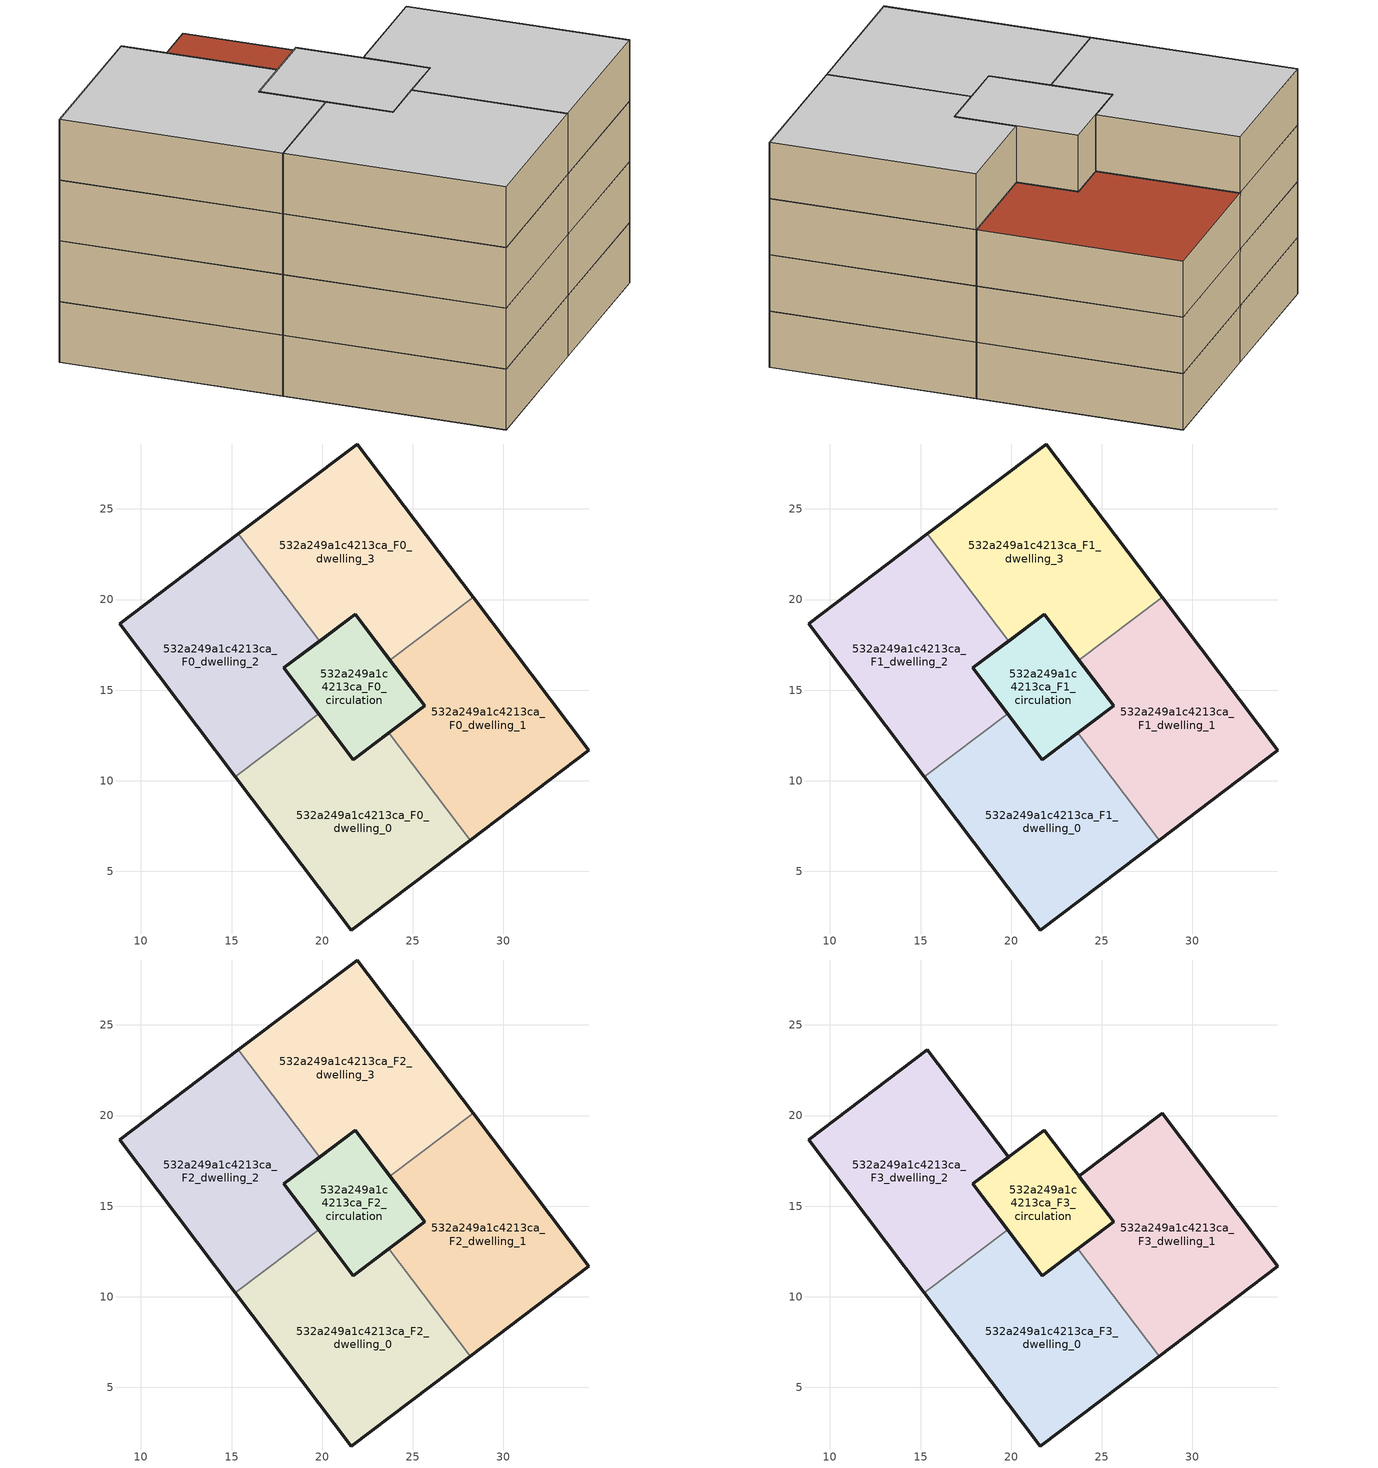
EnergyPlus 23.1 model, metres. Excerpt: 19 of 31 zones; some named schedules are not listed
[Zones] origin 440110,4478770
532a249a1c4213ca_F0_dwelling_0
 floor ground (EU_floor_Construction): 28.16,6.72 23.69,12.64 21.72,11.15 19.8,13.69 15.21,10.22 21.6,1.76 z0
 wall outside (EU_wall_Construction): 19.8,13.69 21.72,11.15 23.69,12.64 / 28.16,6.72 21.6,1.76 15.21,10.22 z0:3
 wall to 532a249a1c4213ca_F0_dwelling_2 (EU_wall_Construction): 15.21,10.22 19.8,13.69 z0:3
 wall to 532a249a1c4213ca_F0_dwelling_1 (EU_wall_Construction): 23.69,12.64 28.16,6.72 z0:3
532a249a1c4213ca_F0_dwelling_1
 floor ground (EU_floor_Construction): 34.72,11.68 28.33,20.13 23.74,16.66 25.66,14.13 23.69,12.64 28.16,6.72 z0
 wall outside (EU_wall_Construction): 23.69,12.64 25.66,14.13 23.74,16.66 / 28.33,20.13 34.72,11.68 28.16,6.72 z0:3
 wall to 532a249a1c4213ca_F0_dwelling_3 (EU_wall_Construction): 23.74,16.66 28.33,20.13 z0:3
532a249a1c4213ca_F0_dwelling_2
 floor ground (EU_floor_Construction): 19.8,13.69 17.89,16.22 19.85,17.71 15.38,23.63 8.82,18.67 15.21,10.22 z0
 wall outside (EU_wall_Construction): 15.21,10.22 8.82,18.67 15.38,23.63 / 19.85,17.71 17.89,16.22 19.8,13.69 z0:3
 wall to 532a249a1c4213ca_F0_dwelling_3 (EU_wall_Construction): 15.38,23.63 19.85,17.71 z0:3
532a249a1c4213ca_F0_dwelling_3
 floor ground (EU_floor_Construction): 28.33,20.13 21.94,28.59 15.38,23.63 19.85,17.71 21.82,19.2 23.74,16.66 z0
 wall outside (EU_wall_Construction): 15.38,23.63 21.94,28.59 28.33,20.13 / 23.74,16.66 21.82,19.2 19.85,17.71 z0:3
532a249a1c4213ca_F0_circulation
 floor ground (EU_floor_Construction): 25.66,14.13 21.82,19.2 17.89,16.22 21.72,11.15 z0
 wall outside (EU_wall_Construction): 25.66,14.13 21.72,11.15 17.89,16.22 21.82,19.2 25.66,14.13 z0:3
532a249a1c4213ca_F1_dwelling_0
 floor to 532a249a1c4213ca_F0_dwelling_0 (EU_floor_Construction): 28.16,6.72 23.69,12.64 21.72,11.15 19.8,13.69 15.21,10.22 21.6,1.76 z3
 wall outside (EU_wall_Construction): 19.8,13.69 21.72,11.15 23.69,12.64 / 28.16,6.72 21.6,1.76 15.21,10.22 z3:6
 wall to 532a249a1c4213ca_F1_dwelling_2 (EU_wall_Construction): 15.21,10.22 19.8,13.69 z3:6
 wall to 532a249a1c4213ca_F1_dwelling_1 (EU_wall_Construction): 23.69,12.64 28.16,6.72 z3:6
532a249a1c4213ca_F1_dwelling_1
 floor to 532a249a1c4213ca_F0_dwelling_1 (EU_floor_Construction): 34.72,11.68 28.33,20.13 23.74,16.66 25.66,14.13 23.69,12.64 28.16,6.72 z3
 wall outside (EU_wall_Construction): 23.69,12.64 25.66,14.13 23.74,16.66 / 28.33,20.13 34.72,11.68 28.16,6.72 z3:6
 wall to 532a249a1c4213ca_F1_dwelling_3 (EU_wall_Construction): 23.74,16.66 28.33,20.13 z3:6
532a249a1c4213ca_F1_dwelling_2
 floor to 532a249a1c4213ca_F0_dwelling_2 (EU_floor_Construction): 19.8,13.69 17.89,16.22 19.85,17.71 15.38,23.63 8.82,18.67 15.21,10.22 z3
 wall outside (EU_wall_Construction): 15.21,10.22 8.82,18.67 15.38,23.63 / 19.85,17.71 17.89,16.22 19.8,13.69 z3:6
 wall to 532a249a1c4213ca_F1_dwelling_3 (EU_wall_Construction): 15.38,23.63 19.85,17.71 z3:6
532a249a1c4213ca_F1_dwelling_3
 floor to 532a249a1c4213ca_F0_dwelling_3 (EU_floor_Construction): 28.33,20.13 21.94,28.59 15.38,23.63 19.85,17.71 21.82,19.2 23.74,16.66 z3
 wall outside (EU_wall_Construction): 15.38,23.63 21.94,28.59 28.33,20.13 / 23.74,16.66 21.82,19.2 19.85,17.71 z3:6
532a249a1c4213ca_F1_circulation
 floor to 532a249a1c4213ca_F0_circulation (EU_floor_Construction): 25.66,14.13 21.82,19.2 17.89,16.22 21.72,11.15 z3
 wall outside (EU_wall_Construction): 25.66,14.13 21.72,11.15 17.89,16.22 21.82,19.2 25.66,14.13 z3:6
532a249a1c4213ca_F2_dwelling_0
 floor to 532a249a1c4213ca_F1_dwelling_0 (EU_floor_Construction): 28.16,6.72 23.69,12.64 21.72,11.15 19.8,13.69 15.21,10.22 21.6,1.76 z6
 wall outside (EU_wall_Construction): 19.8,13.69 21.72,11.15 23.69,12.64 / 28.16,6.72 21.6,1.76 15.21,10.22 z6:9
 wall to 532a249a1c4213ca_F2_dwelling_2 (EU_wall_Construction): 15.21,10.22 19.8,13.69 z6:9
 wall to 532a249a1c4213ca_F2_dwelling_1 (EU_wall_Construction): 23.69,12.64 28.16,6.72 z6:9
532a249a1c4213ca_F2_dwelling_1
 floor to 532a249a1c4213ca_F1_dwelling_1 (EU_floor_Construction): 34.72,11.68 28.33,20.13 23.74,16.66 25.66,14.13 23.69,12.64 28.16,6.72 z6
 wall outside (EU_wall_Construction): 23.69,12.64 25.66,14.13 23.74,16.66 / 28.33,20.13 34.72,11.68 28.16,6.72 z6:9
 wall to 532a249a1c4213ca_F2_dwelling_3 (EU_wall_Construction): 23.74,16.66 28.33,20.13 z6:9
532a249a1c4213ca_F2_dwelling_2
 floor to 532a249a1c4213ca_F1_dwelling_2 (EU_floor_Construction): 19.8,13.69 17.89,16.22 19.85,17.71 15.38,23.63 8.82,18.67 15.21,10.22 z6
 wall outside (EU_wall_Construction): 15.21,10.22 8.82,18.67 15.38,23.63 / 19.85,17.71 17.89,16.22 19.8,13.69 z6:9
 wall to 532a249a1c4213ca_F2_dwelling_3 (EU_wall_Construction): 15.38,23.63 19.85,17.71 z6:9
532a249a1c4213ca_F2_dwelling_3
 floor to 532a249a1c4213ca_F1_dwelling_3 (EU_floor_Construction): 28.33,20.13 21.94,28.59 15.38,23.63 19.85,17.71 21.82,19.2 23.74,16.66 z6
 wall outside (EU_wall_Construction): 15.38,23.63 21.94,28.59 28.33,20.13 / 23.74,16.66 21.82,19.2 19.85,17.71 z6:9
 roof outside (EU_roof_Construction): 21.94,28.59 28.33,20.13 23.74,16.66 21.82,19.2 19.85,17.71 15.38,23.63 z9
532a249a1c4213ca_F2_circulation
 floor to 532a249a1c4213ca_F1_circulation (EU_floor_Construction): 25.66,14.13 21.82,19.2 17.89,16.22 21.72,11.15 z6
 wall outside (EU_wall_Construction): 25.66,14.13 21.72,11.15 17.89,16.22 21.82,19.2 25.66,14.13 z6:9
532a249a1c4213ca_F3_dwelling_0
 floor to 532a249a1c4213ca_F2_dwelling_0 (EU_floor_Construction): 28.16,6.72 23.69,12.64 21.72,11.15 19.8,13.69 15.21,10.22 21.6,1.76 z9
 wall outside (EU_wall_Construction): 19.8,13.69 21.72,11.15 23.69,12.64 / 28.16,6.72 21.6,1.76 15.21,10.22 z9:12
 wall to 532a249a1c4213ca_F3_dwelling_2 (EU_wall_Construction): 15.21,10.22 19.8,13.69 z9:12
 wall to 532a249a1c4213ca_F3_dwelling_1 (EU_wall_Construction): 23.69,12.64 28.16,6.72 z9:12
 ceiling to 532a249a1c4213ca_F4_dwelling_0 (EU_floor_Construction): 23.69,12.64 28.16,6.72 21.6,1.76 15.21,10.22 19.8,13.69 21.72,11.15 z12
532a249a1c4213ca_F3_dwelling_1
 floor to 532a249a1c4213ca_F2_dwelling_1 (EU_floor_Construction): 34.72,11.68 28.33,20.13 23.74,16.66 25.66,14.13 23.69,12.64 28.16,6.72 z9
 wall outside (EU_wall_Construction): 23.69,12.64 25.66,14.13 23.74,16.66 28.33,20.13 34.72,11.68 28.16,6.72 z9:12
 ceiling to 532a249a1c4213ca_F4_dwelling_1 (EU_floor_Construction): 28.33,20.13 34.72,11.68 28.16,6.72 23.69,12.64 25.66,14.13 23.74,16.66 z12
532a249a1c4213ca_F3_dwelling_2
 floor to 532a249a1c4213ca_F2_dwelling_2 (EU_floor_Construction): 19.8,13.69 17.89,16.22 19.85,17.71 15.38,23.63 8.82,18.67 15.21,10.22 z9
 wall outside (EU_wall_Construction): 15.21,10.22 8.82,18.67 15.38,23.63 19.85,17.71 17.89,16.22 19.8,13.69 z9:12
 ceiling to 532a249a1c4213ca_F4_dwelling_2 (EU_floor_Construction): 15.38,23.63 19.85,17.71 17.89,16.22 19.8,13.69 15.21,10.22 8.82,18.67 z12
532a249a1c4213ca_F3_circulation
 floor to 532a249a1c4213ca_F2_circulation (EU_floor_Construction): 25.66,14.13 21.82,19.2 17.89,16.22 21.72,11.15 z9
 wall outside (EU_wall_Construction): 25.66,14.13 21.72,11.15 17.89,16.22 21.82,19.2 25.66,14.13 z9:12
 ceiling to 532a249a1c4213ca_F4_circulation (EU_floor_Construction): 21.82,19.2 25.66,14.13 21.72,11.15 17.89,16.22 z12
[Building]
EU S2 Campaign: North Axis=0; Terrain=City; Solar Distribution=FullExterior
[Site:Location]
Madrid: Latitude=40.5; Longitude=-3.5; Time Zone=1; Elevation=609
[SizingPeriod:WeatherFileDays]
AnnualSizingPeriod: Begin Month=1; Begin Day of Month=1; End Month=12; End Day of Month=31; Day of Week for Start Day=Monday; Use Weather File Daylight Saving Period=No; Use Weather File Rain and Snow Indicators=No
[MATERIAL]
EU_InternalMass_Material: Roughness=MediumRough; Thickness=0.1; Conductivity=1; Density=1800; Specific Heat=900; Thermal Absorptance=0.9; Solar Absorptance=0.7; Visible Absorptance=0.7
[MATERIAL:NOMASS] Roughness=MediumRough; Thermal Absorptance=0.9; Solar Absorptance=0.7; Visible Absorptance=0.7
Name | Thermal Resistance
EU_wall_NoMass | 0.609216
EU_roof_NoMass | 0.513268
EU_floor_NoMass | 0.568163
[CONSTRUCTION]
EU_wall_Construction: EU_wall_NoMass
EU_roof_Construction: EU_roof_NoMass
EU_floor_Construction: EU_floor_NoMass
EU_InternalMass_Construction: EU_InternalMass_Material
[ZONE] Type=1; Multiplier=1; Ceiling Height=autocalculate; Floor Area=autocalculate; Part of Total Floor Area=Yes
Name | Volume
532a249a1c4213ca_F0_dwelling_0; 532a249a1c4213ca_F1_dwelling_0; 532a249a1c4213ca_F2_dwelling_0; 532a249a1c4213ca_F3_dwelling_0 | 237.832
532a249a1c4213ca_F0_dwelling_1; 532a249a1c4213ca_F1_dwelling_1; 532a249a1c4213ca_F2_dwelling_1; 532a249a1c4213ca_F3_dwelling_1; 532a249a1c4213ca_F0_dwelling_3; 532a249a1c4213ca_F1_dwelling_3; 532a249a1c4213ca_F2_dwelling_3 | 237.81
532a249a1c4213ca_F0_dwelling_2; 532a249a1c4213ca_F1_dwelling_2; 532a249a1c4213ca_F2_dwelling_2; 532a249a1c4213ca_F3_dwelling_2 | 237.825
532a249a1c4213ca_F0_circulation; 532a249a1c4213ca_F1_circulation; 532a249a1c4213ca_F2_circulation; 532a249a1c4213ca_F3_circulation | 94.0734
[INTERNALMASS] Construction=EU_InternalMass_Construction
Name | Zone or ZoneList | Surface Area
532a249a1c4213ca_F0_dwelling_0_EU_InternalMass | 532a249a1c4213ca_F0_dwelling_0 | 79.2744
532a249a1c4213ca_F0_dwelling_1_EU_InternalMass | 532a249a1c4213ca_F0_dwelling_1 | 79.2744
532a249a1c4213ca_F0_dwelling_2_EU_InternalMass | 532a249a1c4213ca_F0_dwelling_2 | 79.2744
532a249a1c4213ca_F0_dwelling_3_EU_InternalMass | 532a249a1c4213ca_F0_dwelling_3 | 79.2744
532a249a1c4213ca_F1_dwelling_0_EU_InternalMass | 532a249a1c4213ca_F1_dwelling_0 | 79.2744
532a249a1c4213ca_F1_dwelling_1_EU_InternalMass | 532a249a1c4213ca_F1_dwelling_1 | 79.2744
532a249a1c4213ca_F1_dwelling_2_EU_InternalMass | 532a249a1c4213ca_F1_dwelling_2 | 79.2744
532a249a1c4213ca_F1_dwelling_3_EU_InternalMass | 532a249a1c4213ca_F1_dwelling_3 | 79.2744
532a249a1c4213ca_F2_dwelling_0_EU_InternalMass | 532a249a1c4213ca_F2_dwelling_0 | 79.2744
532a249a1c4213ca_F2_dwelling_1_EU_InternalMass | 532a249a1c4213ca_F2_dwelling_1 | 79.2744
532a249a1c4213ca_F2_dwelling_2_EU_InternalMass | 532a249a1c4213ca_F2_dwelling_2 | 79.2744
532a249a1c4213ca_F2_dwelling_3_EU_InternalMass | 532a249a1c4213ca_F2_dwelling_3 | 79.2744
532a249a1c4213ca_F3_dwelling_0_EU_InternalMass | 532a249a1c4213ca_F3_dwelling_0 | 158.549
532a249a1c4213ca_F3_dwelling_1_EU_InternalMass | 532a249a1c4213ca_F3_dwelling_1 | 79.2744
532a249a1c4213ca_F3_dwelling_2_EU_InternalMass | 532a249a1c4213ca_F3_dwelling_2 | 79.2744
[OTHEREQUIPMENT] Fuel Type=Electricity; Design Level Calculation Method=Watts/Area; Power per Zone Floor Area=1; Fraction Latent=0; Fraction Radiant=0; Fraction Lost=0; Carbon Dioxide Generation Rate=0; EndUse Subcategory=EU_Step8_InternalGains
Name | Zone or ZoneList or Space or SpaceList | Schedule
EU_Step8_InternalGain_532a249a1c4213ca_F0_dwelling_0_f000 | 532a249a1c4213ca_F0_dwelling_0 | EU_Step8_GainSchedule_532a249a1c4213ca_F0_dwelling_0_f000
EU_Step8_InternalGain_532a249a1c4213ca_F0_dwelling_1_f000 | 532a249a1c4213ca_F0_dwelling_1 | EU_Step8_GainSchedule_532a249a1c4213ca_F0_dwelling_1_f000
EU_Step8_InternalGain_532a249a1c4213ca_F0_dwelling_2_f000 | 532a249a1c4213ca_F0_dwelling_2 | EU_Step8_GainSchedule_532a249a1c4213ca_F0_dwelling_2_f000
EU_Step8_InternalGain_532a249a1c4213ca_F0_dwelling_3_f000 | 532a249a1c4213ca_F0_dwelling_3 | EU_Step8_GainSchedule_532a249a1c4213ca_F0_dwelling_3_f000
EU_Step8_InternalGain_532a249a1c4213ca_F1_dwelling_0_f000 | 532a249a1c4213ca_F1_dwelling_0 | EU_Step8_GainSchedule_532a249a1c4213ca_F1_dwelling_0_f000
EU_Step8_InternalGain_532a249a1c4213ca_F1_dwelling_1_f000 | 532a249a1c4213ca_F1_dwelling_1 | EU_Step8_GainSchedule_532a249a1c4213ca_F1_dwelling_1_f000
EU_Step8_InternalGain_532a249a1c4213ca_F1_dwelling_2_f000 | 532a249a1c4213ca_F1_dwelling_2 | EU_Step8_GainSchedule_532a249a1c4213ca_F1_dwelling_2_f000
EU_Step8_InternalGain_532a249a1c4213ca_F1_dwelling_3_f000 | 532a249a1c4213ca_F1_dwelling_3 | EU_Step8_GainSchedule_532a249a1c4213ca_F1_dwelling_3_f000
EU_Step8_InternalGain_532a249a1c4213ca_F2_dwelling_0_f000 | 532a249a1c4213ca_F2_dwelling_0 | EU_Step8_GainSchedule_532a249a1c4213ca_F2_dwelling_0_f000
EU_Step8_InternalGain_532a249a1c4213ca_F2_dwelling_1_f000 | 532a249a1c4213ca_F2_dwelling_1 | EU_Step8_GainSchedule_532a249a1c4213ca_F2_dwelling_1_f000
EU_Step8_InternalGain_532a249a1c4213ca_F2_dwelling_2_f000 | 532a249a1c4213ca_F2_dwelling_2 | EU_Step8_GainSchedule_532a249a1c4213ca_F2_dwelling_2_f000
EU_Step8_InternalGain_532a249a1c4213ca_F2_dwelling_3_f000 | 532a249a1c4213ca_F2_dwelling_3 | EU_Step8_GainSchedule_532a249a1c4213ca_F2_dwelling_3_f000
EU_Step8_InternalGain_532a249a1c4213ca_F3_dwelling_0_f000 | 532a249a1c4213ca_F3_dwelling_0 | EU_Step8_GainSchedule_532a249a1c4213ca_F3_dwelling_0_f000
EU_Step8_InternalGain_532a249a1c4213ca_F3_dwelling_1_f000 | 532a249a1c4213ca_F3_dwelling_1 | EU_Step8_GainSchedule_532a249a1c4213ca_F3_dwelling_1_f000
EU_Step8_InternalGain_532a249a1c4213ca_F3_dwelling_2_f000 | 532a249a1c4213ca_F3_dwelling_2 | EU_Step8_GainSchedule_532a249a1c4213ca_F3_dwelling_2_f000
[ZONEINFILTRATION:DESIGNFLOWRATE] Schedule=EU_AlwaysOn; Design Flow Rate Calculation Method=Flow/Area; Flow Rate per Floor Area=0.0005; Constant Term Coefficient=1; Temperature Term Coefficient=0; Velocity Term Coefficient=0; Velocity Squared Term Coefficient=0
Name | Zone or ZoneList or Space or SpaceList
EU_Circulation_Infiltration_532a249a1c4213ca_F0_circulation | 532a249a1c4213ca_F0_circulation
EU_Circulation_Infiltration_532a249a1c4213ca_F1_circulation | 532a249a1c4213ca_F1_circulation
EU_Circulation_Infiltration_532a249a1c4213ca_F2_circulation | 532a249a1c4213ca_F2_circulation
EU_Circulation_Infiltration_532a249a1c4213ca_F3_circulation | 532a249a1c4213ca_F3_circulation
[ZONEVENTILATION:DESIGNFLOWRATE] Schedule=EU_AlwaysOn; Design Flow Rate Calculation Method=AirChanges/Hour; Air Changes per Hour=0.752966; Ventilation Type=Natural; Fan Pressure Rise=0; Fan Total Efficiency=1; Constant Term Coefficient=1; Temperature Term Coefficient=0; Velocity Term Coefficient=0; Velocity Squared Term Coefficient=0; Minimum Indoor Temperature=-100; Maximum Indoor Temperature=100; Delta Temperature=-100; Minimum Outdoor Temperature=-100; Maximum Outdoor Temperature=100; Maximum Wind Speed=40
Name | Zone or ZoneList or Space or SpaceList
EU_ConstantAir_532a249a1c4213ca_F0_dwelling_0 | 532a249a1c4213ca_F0_dwelling_0
EU_ConstantAir_532a249a1c4213ca_F0_dwelling_1 | 532a249a1c4213ca_F0_dwelling_1
EU_ConstantAir_532a249a1c4213ca_F0_dwelling_2 | 532a249a1c4213ca_F0_dwelling_2
EU_ConstantAir_532a249a1c4213ca_F0_dwelling_3 | 532a249a1c4213ca_F0_dwelling_3
EU_ConstantAir_532a249a1c4213ca_F1_dwelling_0 | 532a249a1c4213ca_F1_dwelling_0
EU_ConstantAir_532a249a1c4213ca_F1_dwelling_1 | 532a249a1c4213ca_F1_dwelling_1
EU_ConstantAir_532a249a1c4213ca_F1_dwelling_2 | 532a249a1c4213ca_F1_dwelling_2
EU_ConstantAir_532a249a1c4213ca_F1_dwelling_3 | 532a249a1c4213ca_F1_dwelling_3
EU_ConstantAir_532a249a1c4213ca_F2_dwelling_0 | 532a249a1c4213ca_F2_dwelling_0
EU_ConstantAir_532a249a1c4213ca_F2_dwelling_1 | 532a249a1c4213ca_F2_dwelling_1
EU_ConstantAir_532a249a1c4213ca_F2_dwelling_2 | 532a249a1c4213ca_F2_dwelling_2
EU_ConstantAir_532a249a1c4213ca_F2_dwelling_3 | 532a249a1c4213ca_F2_dwelling_3
EU_ConstantAir_532a249a1c4213ca_F3_dwelling_0 | 532a249a1c4213ca_F3_dwelling_0
EU_ConstantAir_532a249a1c4213ca_F3_dwelling_1 | 532a249a1c4213ca_F3_dwelling_1
EU_ConstantAir_532a249a1c4213ca_F3_dwelling_2 | 532a249a1c4213ca_F3_dwelling_2
[HVACTEMPLATE:THERMOSTAT] Constant Heating Setpoint=20; Constant Cooling Setpoint=50
EU_HeatOnly_532a249a1c4213ca_F0_dwelling_0; EU_HeatOnly_532a249a1c4213ca_F0_dwelling_1; EU_HeatOnly_532a249a1c4213ca_F0_dwelling_2; EU_HeatOnly_532a249a1c4213ca_F0_dwelling_3; EU_HeatOnly_532a249a1c4213ca_F1_dwelling_0; EU_HeatOnly_532a249a1c4213ca_F1_dwelling_1; EU_HeatOnly_532a249a1c4213ca_F1_dwelling_2; EU_HeatOnly_532a249a1c4213ca_F1_dwelling_3; EU_HeatOnly_532a249a1c4213ca_F2_dwelling_0; EU_HeatOnly_532a249a1c4213ca_F2_dwelling_1; EU_HeatOnly_532a249a1c4213ca_F2_dwelling_2; EU_HeatOnly_532a249a1c4213ca_F2_dwelling_3; EU_HeatOnly_532a249a1c4213ca_F3_dwelling_0; EU_HeatOnly_532a249a1c4213ca_F3_dwelling_1; EU_HeatOnly_532a249a1c4213ca_F3_dwelling_2; EU_HeatOnly_532a249a1c4213ca_F4_dwelling_0; EU_HeatOnly_532a249a1c4213ca_F4_dwelling_1; EU_HeatOnly_532a249a1c4213ca_F4_dwelling_2; EU_HeatOnly_532a249a1c4213ca_F5_dwelling_0; EU_HeatOnly_532a249a1c4213ca_F5_dwelling_1
